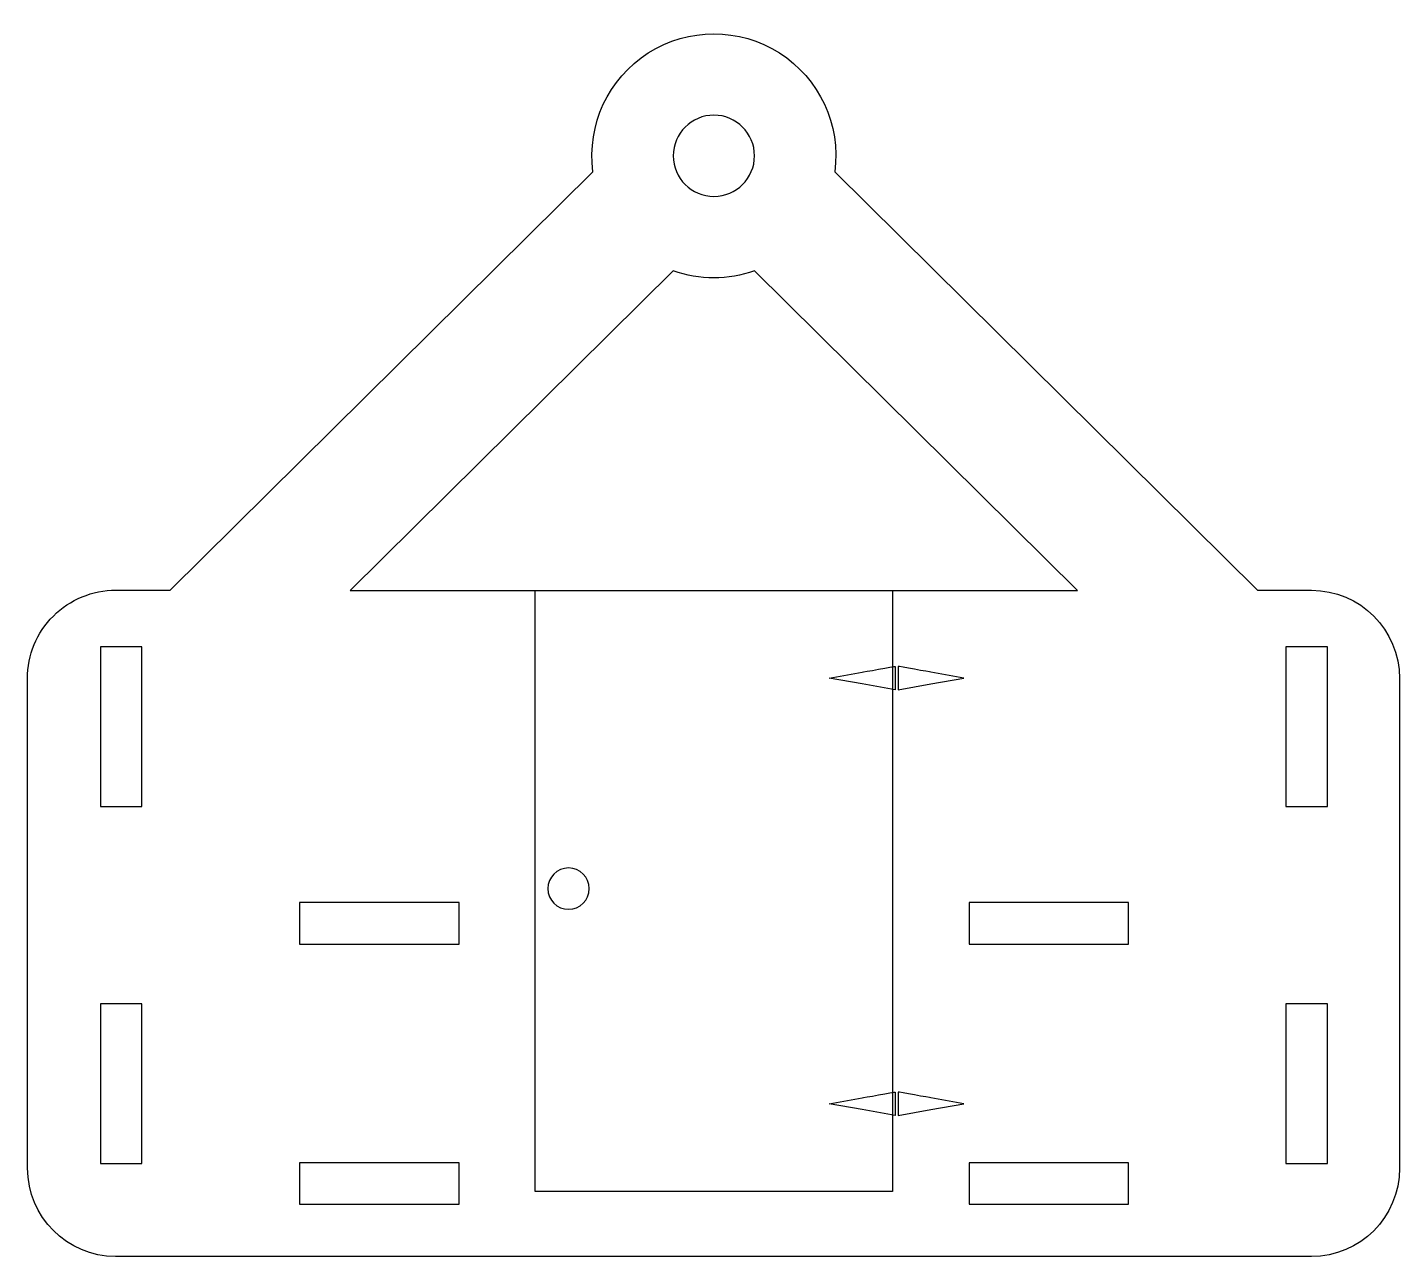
# Model space of a CAD drawing. Header units: millimetres. Extents: x -23581 to -23379, y -14270 to -14089.
import ezdxf

# ---------------------------------------------------------------- set-up
doc = ezdxf.new("R2010")
doc.units = ezdxf.units.MM

msp = doc.modelspace()

# ---------------------------------------------------------------- linework, layer by layer
at = {"extrusion": (0, 6.12323e-17, -1)}
for p, q in [((-23559.97, -14171.68, 24619.61), (-23497.59, -14109.93, 24619.61)), ((-23461.9, -14109.93, 24619.61), (-23399.5, -14171.68, 24619.61)), ((-23485.76, -14124.54, 24619.61), (-23533.42, -14171.71, 24619.61)), ((-23426.07, -14171.71, 24619.61), (-23473.74, -14124.55, 24619.61)), ((-23568.01, -14171.68, 24619.61), (-23559.97, -14171.68, 24619.61)), ((-23533.42, -14171.71, 24619.61), (-23426.07, -14171.71, 24619.61)), ((-23399.5, -14171.68, 24619.61), (-23391.55, -14171.68, 24619.61)), ((-23570.3, -14180.04, 24619.61), (-23570.3, -14203.59, 24619.61)), ((-23564.17, -14180.04, 24619.61), (-23570.3, -14180.04, 24619.61)), ((-23564.17, -14203.59, 24619.61), (-23564.17, -14180.04, 24619.61)), ((-23389.18, -14180.04, 24619.61), (-23395.31, -14180.04, 24619.61)), ((-23395.31, -14180.04, 24619.61), (-23395.31, -14203.59, 24619.61)), ((-23389.18, -14203.59, 24619.61), (-23389.18, -14180.04, 24619.61)), ((-23581.03, -14256.98, 24619.61), (-23581.06, -14184.7, 24619.61)), ((-23378.53, -14184.7, 24619.61), (-23378.53, -14256.98, 24619.61)), ((-23570.3, -14203.59, 24619.61), (-23564.17, -14203.59, 24619.61)), ((-23395.31, -14203.59, 24619.61), (-23389.18, -14203.59, 24619.61)), ((-23540.89, -14217.77, 24619.61), (-23540.89, -14223.9, 24619.61)), ((-23517.34, -14217.77, 24619.61), (-23540.89, -14217.77, 24619.61)), ((-23517.34, -14223.9, 24619.61), (-23517.34, -14217.77, 24619.61)), ((-23418.52, -14217.77, 24619.61), (-23442.06, -14217.77, 24619.61)), ((-23442.06, -14217.77, 24619.61), (-23442.06, -14223.9, 24619.61)), ((-23418.52, -14223.9, 24619.61), (-23418.52, -14217.77, 24619.61)), ((-23540.89, -14223.9, 24619.61), (-23517.34, -14223.9, 24619.61)), ((-23442.06, -14223.9, 24619.61), (-23418.52, -14223.9, 24619.61)), ((-23570.3, -14232.72, 24619.61), (-23570.3, -14256.27, 24619.61)), ((-23564.17, -14232.72, 24619.61), (-23570.3, -14232.72, 24619.61)), ((-23564.17, -14256.27, 24619.61), (-23564.17, -14232.72, 24619.61)), ((-23389.18, -14232.72, 24619.61), (-23395.31, -14232.72, 24619.61)), ((-23395.31, -14232.72, 24619.61), (-23395.31, -14256.27, 24619.61)), ((-23389.18, -14256.27, 24619.61), (-23389.18, -14232.72, 24619.61)), ((-23570.3, -14256.27, 24619.61), (-23564.17, -14256.27, 24619.61)), ((-23540.89, -14256.16, 24619.61), (-23540.89, -14262.29, 24619.61)), ((-23517.34, -14256.16, 24619.61), (-23540.89, -14256.16, 24619.61)), ((-23517.34, -14262.29, 24619.61), (-23517.34, -14256.16, 24619.61)), ((-23418.52, -14256.16, 24619.61), (-23442.06, -14256.16, 24619.61)), ((-23442.06, -14256.16, 24619.61), (-23442.06, -14262.29, 24619.61)), ((-23418.52, -14262.29, 24619.61), (-23418.52, -14256.16, 24619.61)), ((-23395.31, -14256.27, 24619.61), (-23389.18, -14256.27, 24619.61)), ((-23540.89, -14262.29, 24619.61), (-23517.34, -14262.29, 24619.61)), ((-23442.06, -14262.29, 24619.61), (-23418.52, -14262.29, 24619.61)), ((-23391.55, -14270, 24619.61), (-23568.04, -14270, 24619.61))]:
    msp.add_line(p, q, dxfattribs=at)
at = {"color": 5, "extrusion": (0, 6.12323e-17, -1)}
for p, q in [((-23506.11, -14260.42, 24619.61), (-23506.11, -14171.71, 24619.61)), ((-23453.37, -14171.71, 24619.61), (-23453.37, -14260.42, 24619.61)), ((-23453.37, -14260.42, 24619.61), (-23506.11, -14260.42, 24619.61)), ((-23453.37, -14260.42, 24619.61), (-23453.37, -14260.42, 24619.61))]:
    msp.add_line(p, q, dxfattribs=at)
at = {"extrusion": (0, 6.12323e-17, -1)}
msp.add_circle((23479.74, -14107.58, -24619.61), 6, dxfattribs=at)
for centre, radius, start, end in [((23479.74, -14107.58, -24619.61), 18, 352.4765, 187.515), ((23479.74, -14107.58, -24619.61), 18, 250.5133, 289.5243), ((23568.04, -14184.7, -24619.61), 13.02, 359.9992, 90.1349), ((23391.55, -14184.7, -24619.61), 13.02, 90, 180), ((23568.01, -14256.98, -24619.61), 13.02, 270.1349, 360), ((23391.55, -14256.98, -24619.61), 13.02, 180, 270)]:
    msp.add_arc(centre, radius, start, end, dxfattribs=at)
at = {"color": 5, "extrusion": (0, 6.12323e-17, -1)}
msp.add_ellipse((-23501.19, -14215.71, 24619.61), major_axis=(0, 3.05), ratio=1, dxfattribs=at)
at = {"color": 5}
for points in [[(-23462.72, -14184.64, 24619.61), (-23462.72, -14184.64, 24619.61), (-23457.85, -14185.51, 24619.61), (-23457.85, -14185.51, 24619.61), (-23457.85, -14185.51, 24619.61), (-23457.85, -14185.51, 24619.61), (-23452.99, -14186.38, 24619.61), (-23452.99, -14186.38, 24619.61), (-23452.99, -14186.38, 24619.61), (-23452.99, -14186.38, 24619.61), (-23452.99, -14184.64, 24619.61), (-23452.99, -14184.64, 24619.61), (-23452.99, -14184.64, 24619.61), (-23452.99, -14184.64, 24619.61), (-23452.99, -14182.91, 24619.61), (-23452.99, -14182.91, 24619.61), (-23452.99, -14182.91, 24619.61), (-23452.99, -14182.91, 24619.61), (-23457.85, -14183.78, 24619.61), (-23457.85, -14183.78, 24619.61), (-23457.85, -14183.78, 24619.61), (-23457.85, -14183.78, 24619.61), (-23462.72, -14184.64, 24619.61), (-23462.72, -14184.64, 24619.61)], [(-23442.83, -14184.64, 24619.61), (-23442.83, -14184.64, 24619.61), (-23447.7, -14185.51, 24619.61), (-23447.7, -14185.51, 24619.61), (-23447.7, -14185.51, 24619.61), (-23447.7, -14185.51, 24619.61), (-23452.56, -14186.38, 24619.61), (-23452.56, -14186.38, 24619.61), (-23452.56, -14186.38, 24619.61), (-23452.56, -14186.38, 24619.61), (-23452.56, -14184.64, 24619.61), (-23452.56, -14184.64, 24619.61), (-23452.56, -14184.64, 24619.61), (-23452.56, -14184.64, 24619.61), (-23452.56, -14182.91, 24619.61), (-23452.56, -14182.91, 24619.61), (-23452.56, -14182.91, 24619.61), (-23452.56, -14182.91, 24619.61), (-23447.7, -14183.78, 24619.61), (-23447.7, -14183.78, 24619.61), (-23447.7, -14183.78, 24619.61), (-23447.7, -14183.78, 24619.61), (-23442.83, -14184.64, 24619.61), (-23442.83, -14184.64, 24619.61)], [(-23462.72, -14247.46, 24619.61), (-23462.72, -14247.46, 24619.61), (-23457.85, -14248.32, 24619.61), (-23457.85, -14248.32, 24619.61), (-23457.85, -14248.32, 24619.61), (-23457.85, -14248.32, 24619.61), (-23452.99, -14249.19, 24619.61), (-23452.99, -14249.19, 24619.61), (-23452.99, -14249.19, 24619.61), (-23452.99, -14249.19, 24619.61), (-23452.99, -14247.46, 24619.61), (-23452.99, -14247.46, 24619.61), (-23452.99, -14247.46, 24619.61), (-23452.99, -14247.46, 24619.61), (-23452.99, -14245.72, 24619.61), (-23452.99, -14245.72, 24619.61), (-23452.99, -14245.72, 24619.61), (-23452.99, -14245.72, 24619.61), (-23457.85, -14246.59, 24619.61), (-23457.85, -14246.59, 24619.61), (-23457.85, -14246.59, 24619.61), (-23457.85, -14246.59, 24619.61), (-23462.72, -14247.46, 24619.61), (-23462.72, -14247.46, 24619.61)], [(-23442.83, -14247.46, 24619.61), (-23442.83, -14247.46, 24619.61), (-23447.7, -14248.32, 24619.61), (-23447.7, -14248.32, 24619.61), (-23447.7, -14248.32, 24619.61), (-23447.7, -14248.32, 24619.61), (-23452.56, -14249.19, 24619.61), (-23452.56, -14249.19, 24619.61), (-23452.56, -14249.19, 24619.61), (-23452.56, -14249.19, 24619.61), (-23452.56, -14247.46, 24619.61), (-23452.56, -14247.46, 24619.61), (-23452.56, -14247.46, 24619.61), (-23452.56, -14247.46, 24619.61), (-23452.56, -14245.72, 24619.61), (-23452.56, -14245.72, 24619.61), (-23452.56, -14245.72, 24619.61), (-23452.56, -14245.72, 24619.61), (-23447.7, -14246.59, 24619.61), (-23447.7, -14246.59, 24619.61), (-23447.7, -14246.59, 24619.61), (-23447.7, -14246.59, 24619.61), (-23442.83, -14247.46, 24619.61), (-23442.83, -14247.46, 24619.61)]]:
    msp.add_open_spline(points, degree=3, knots=[0, 0, 0, 0, 0.2857143, 0.2857143, 0.2857143, 0.2857143, 0.4285714, 0.4285714, 0.4285714, 0.4285714, 0.5714286, 0.5714286, 0.5714286, 0.5714286, 0.7142857, 0.7142857, 0.7142857, 0.7142857, 0.8571428, 0.8571429, 0.8571429, 0.8571429, 1, 1, 1, 1], dxfattribs=at)

doc.saveas('drawing.dxf')
